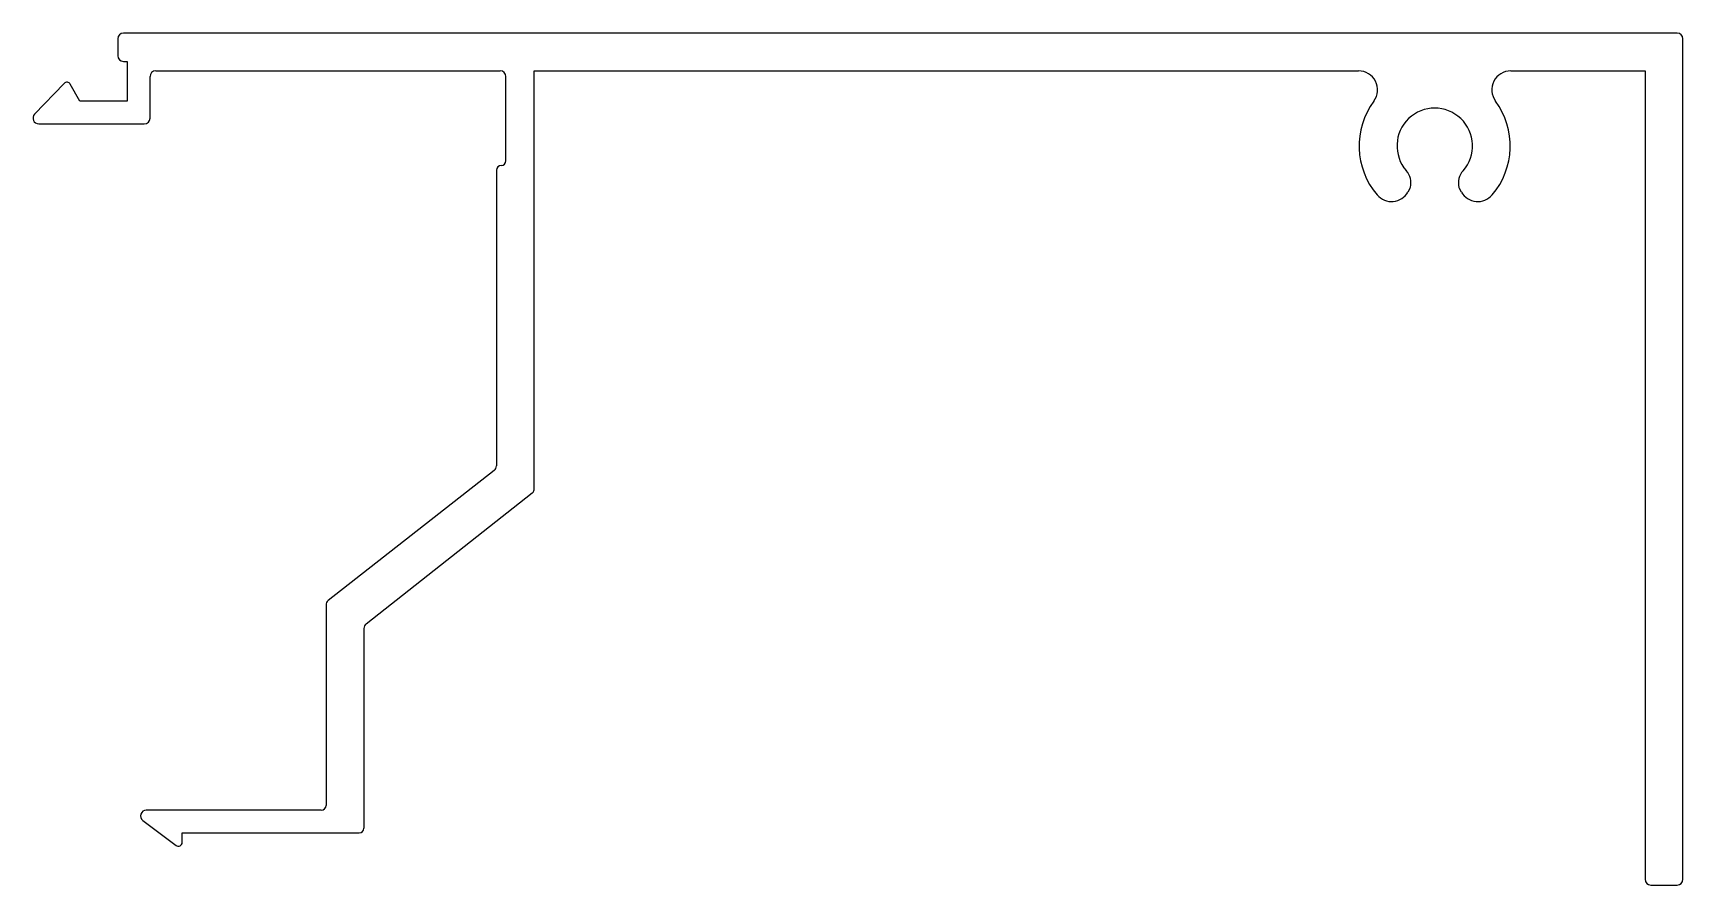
# Model space of a CAD drawing. Extents: x 1372.1 to 1459.3, y 607.5 to 652.5.
import ezdxf

# ---------------------------------------------------------------- set-up
doc = ezdxf.new("R2010")
doc.units = 0
doc.layers.get('0').update_dxf_attribs({"linetype": 'CONTINUOUS'})

msp = doc.modelspace()

# ---------------------------------------------------------------- linework, layer by layer
at = {"color": 0}
for p, q in [((1376.587, 652.19), (1376.587, 651.29)), ((1458.968, 652.49), (1376.887, 652.49)), ((1459.268, 607.79), (1459.268, 652.19)), ((1376.887, 650.99), (1377.087, 650.99)), ((1377.087, 650.99), (1377.087, 648.89)), ((1378.587, 650.49), (1396.788, 650.49)), ((1398.588, 628.432), (1398.588, 650.49)), ((1398.588, 650.49), (1442.132, 650.49)), ((1450.17, 650.49), (1457.268, 650.49)), ((1457.268, 650.49), (1457.268, 607.79)), ((1373.75, 649.829), (1372.19, 648.198)), ((1374.587, 648.89), (1374.071, 649.785)), ((1378.287, 647.99), (1378.287, 650.19)), ((1397.088, 645.74), (1397.088, 650.19)), ((1377.087, 648.89), (1374.587, 648.89)), ((1372.406, 647.69), (1377.987, 647.69)), ((1396.588, 645.24), (1396.588, 629.624)), ((1444.847, 644.272), (1444.741, 644.088)), ((1447.561, 644.088), (1447.457, 644.269)), ((1396.473, 629.388), (1387.702, 622.511)), ((1389.702, 621.278), (1398.473, 628.196)), ((1387.587, 622.275), (1387.587, 611.692)), ((1389.587, 621.042), (1389.587, 610.492)), ((1387.337, 611.442), (1378.09, 611.442)), ((1377.909, 610.903), (1379.664, 609.584)), ((1379.987, 609.742), (1379.987, 610.242)), ((1379.987, 610.242), (1389.337, 610.242)), ((1457.568, 607.49), (1458.968, 607.49))]:
    msp.add_line(p, q, dxfattribs=at)
for centre, radius, start, end in [((1376.887, 652.19), 0.3, 90, 180), ((1458.968, 652.19), 0.3, 360, 90), ((1376.887, 651.29), 0.3, 180, 270), ((1378.587, 650.19), 0.3, 90, 180), ((1396.788, 650.19), 0.3, 360, 90), ((1442.132, 649.49), 1, 323.6206, 90), ((1450.17, 649.49), 1, 90, 216.3794), ((1373.895, 649.69), 0.2, 28.3849, 136.26034), ((1446.151, 646.53), 3.992, 143.6206, 220.47031), ((1446.151, 646.53), 1.992, 318.80748, 221.13459), ((1446.151, 646.53), 3.992, 319.53282, 36.3794), ((1372.406, 647.99), 0.3, 136.26034, 270), ((1377.987, 647.99), 0.3, 270, 0), ((1396.838, 645.24), 0.25, 90, 180), ((1396.838, 645.74), 0.25, 270, 0), ((1443.896, 644.56), 1.003, 347.47887, 41.13459), ((1448.398, 644.563), 0.995, 138.80748, 193.08298), ((1444.631, 644.397), 0.25, 330, 347.47887), ((1447.673, 644.394), 0.25, 193.08298, 210), ((1443.875, 644.588), 1, 220.47031, 330), ((1448.427, 644.588), 1, 210, 319.53282), ((1396.288, 629.624), 0.3, 308.10079, 0), ((1398.288, 628.432), 0.3, 308.26299, 0), ((1387.887, 622.275), 0.3, 128.10079, 180), ((1389.887, 621.042), 0.3, 128.26299, 180), ((1378.09, 611.142), 0.3, 90, 233.0791), ((1387.337, 611.692), 0.25, 270, 0), ((1389.337, 610.492), 0.25, 270, 0), ((1379.787, 609.742), 0.2, 231.7681, 0), ((1457.568, 607.79), 0.3, 180, 270), ((1458.968, 607.79), 0.3, 270, 0)]:
    msp.add_arc(centre, radius, start, end, dxfattribs=at)

doc.saveas('drawing.dxf')
